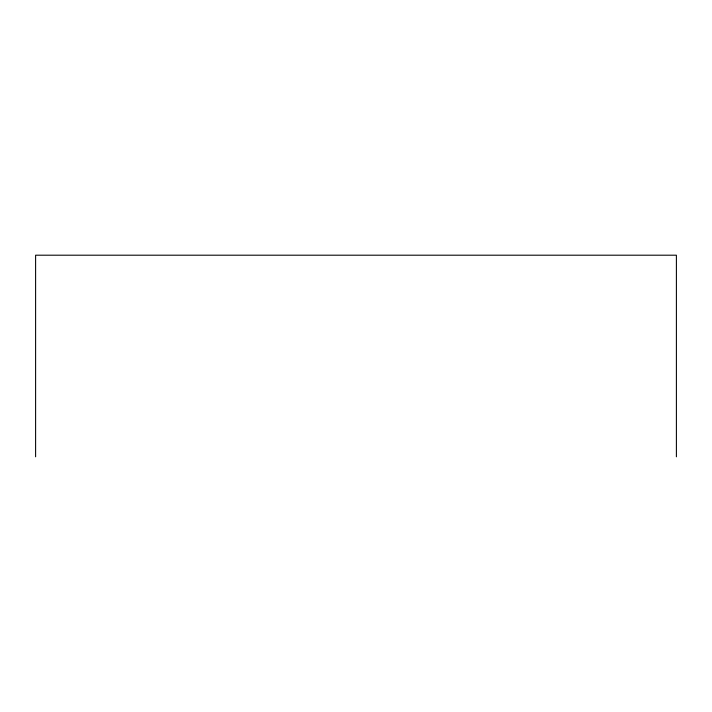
<?xml version="1.0" encoding="UTF-8"?>
<svg xmlns="http://www.w3.org/2000/svg" width="712" height="712" viewBox="0 0 712 712"><rect width="100%" height="100%" fill="white"/><g stroke="black" fill="none" stroke-linecap="round" stroke-linejoin="round"><path stroke-width="1.07" d="M676.4 456.801L676.4 255.199L35.6 255.199L35.6 456.801"/></g></svg>
